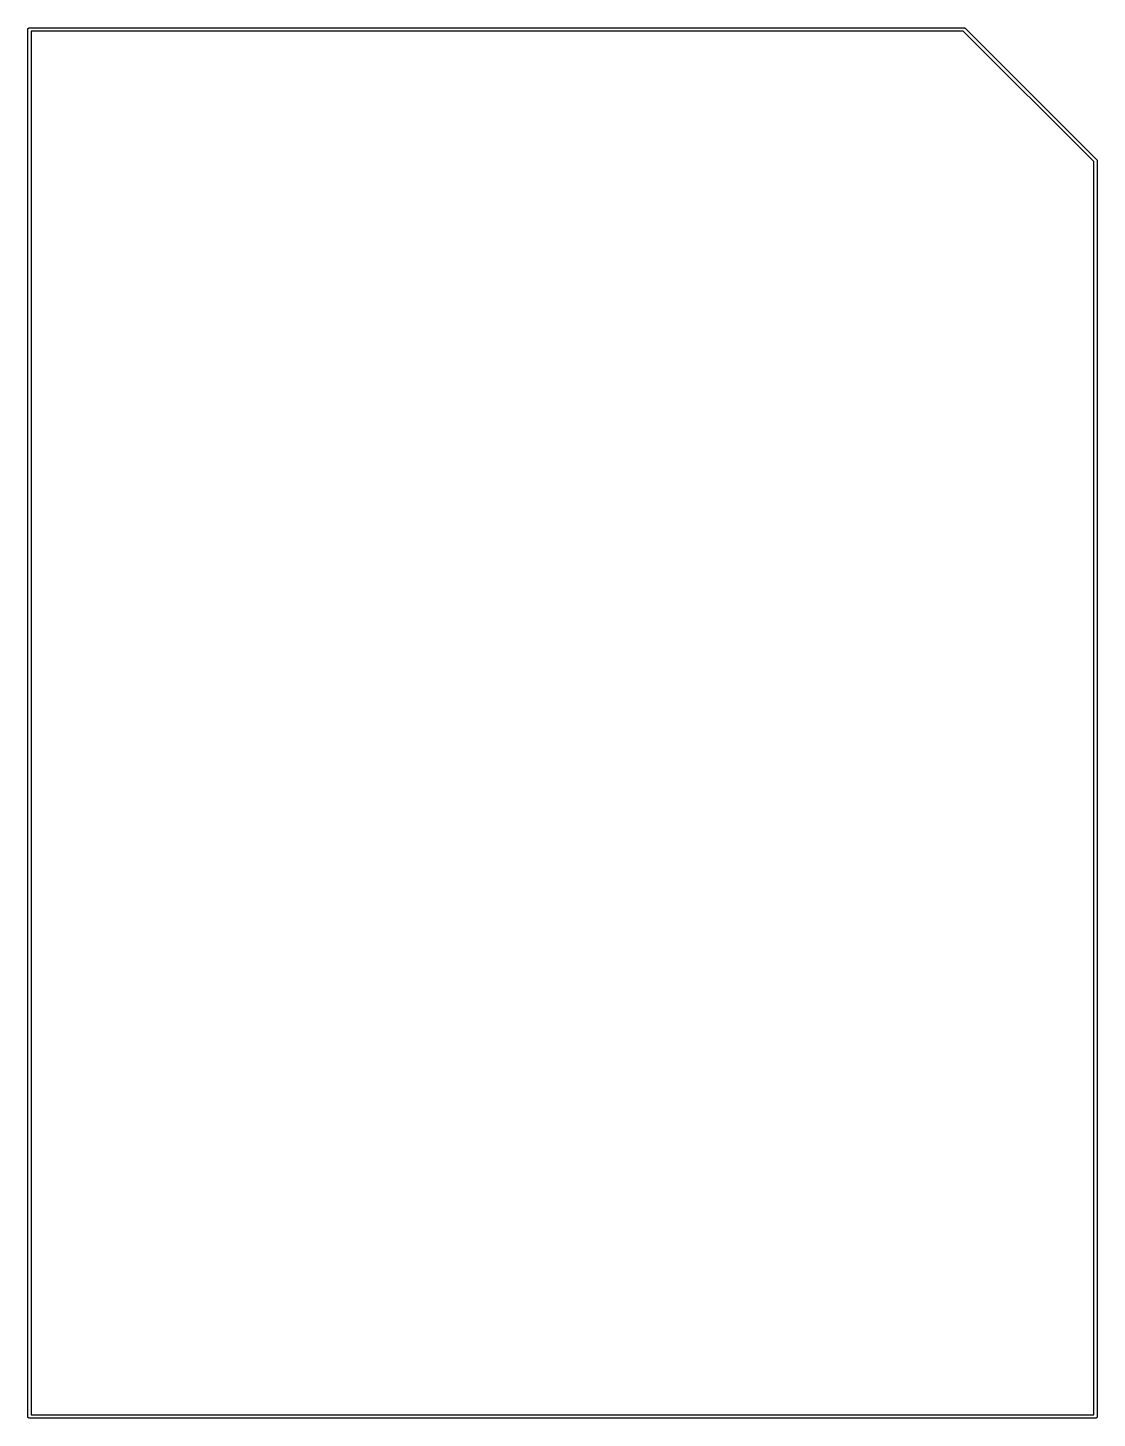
# Model space of a CAD drawing. Extents: x 14.5 to 61, y -72.5 to -12.
import ezdxf

# ---------------------------------------------------------------- set-up
doc = ezdxf.new("R2010")
doc.units = 0
doc.header["$MEASUREMENT"] = 0
doc.layers.add('BLACK', color=7, linetype='CONTINUOUS')

msp = doc.modelspace()

# ---------------------------------------------------------------- linework, layer by layer
at = {"layer": 'Black'}
for p, q in [((14.53, -12.065), (14.5311, -12.0585)), ((14.53, -72.39), (14.53, -12.065)), ((14.5311, -12.052), (14.5334, -12.0458)), ((14.5311, -12.0585), (14.5311, -12.052)), ((14.5334, -12.0458), (14.5345, -12.0393)), ((14.5345, -12.0393), (14.5378, -12.0337)), ((14.5378, -12.0337), (14.54, -12.0275)), ((14.54, -12.0275), (14.5443, -12.0225)), ((14.5443, -12.0225), (14.5475, -12.0168)), ((14.5475, -12.0168), (14.5526, -12.0126)), ((14.5526, -12.0126), (14.5568, -12.0075)), ((14.5568, -12.0075), (14.5625, -12.0043)), ((14.5625, -12.0043), (14.5675, -12)), ((14.5675, -12), (14.5737, -11.9978)), ((14.5737, -11.9978), (14.5793, -11.9945)), ((14.5793, -11.9945), (14.5858, -11.9934)), ((14.5858, -11.9934), (14.592, -11.9911)), ((14.592, -11.9911), (14.5985, -11.9911)), ((14.5985, -11.9911), (14.605, -11.99)), ((14.605, -11.99), (55.245, -11.99)), ((55.245, -11.99), (55.2483, -11.9906)), ((55.2483, -11.9906), (55.2515, -11.9903)), ((55.2515, -11.9903), (55.261, -11.9928)), ((55.261, -11.9928), (55.2707, -11.9945)), ((55.2707, -11.9945), (55.2735, -11.9962)), ((55.2735, -11.9962), (55.2767, -11.997)), ((55.2767, -11.997), (55.2847, -12.0026)), ((55.2847, -12.0026), (55.2932, -12.0075)), ((55.2932, -12.0075), (55.2953, -12.0101)), ((55.2953, -12.0101), (55.298, -12.012)), ((55.298, -12.012), (61.013, -17.727)), ((14.68, -12.14), (14.68, -72.315)), ((55.2139, -12.14), (14.68, -12.14)), ((60.885, -17.8111), (55.2139, -12.14)), ((60.885, -72.315), (60.885, -17.8111)), ((61.013, -17.727), (61.0149, -17.7297)), ((61.0149, -17.7297), (61.0175, -17.7318)), ((61.0175, -17.7318), (61.0223, -17.7403)), ((61.0223, -17.7403), (61.028, -17.7483)), ((61.028, -17.7483), (61.0288, -17.7515)), ((61.0288, -17.7515), (61.0305, -17.7543)), ((61.0305, -17.7543), (61.0322, -17.764)), ((61.0322, -17.764), (61.0347, -17.7735)), ((61.0347, -17.7735), (61.0344, -17.7768)), ((61.0344, -17.7768), (61.035, -17.78)), ((61.035, -17.78), (61.035, -72.39)), ((14.5311, -72.3965), (14.53, -72.39)), ((14.5311, -72.403), (14.5311, -72.3965)), ((14.5334, -72.4092), (14.5311, -72.403)), ((14.5345, -72.4157), (14.5334, -72.4092)), ((14.5378, -72.4213), (14.5345, -72.4157)), ((14.54, -72.4275), (14.5378, -72.4213)), ((14.5443, -72.4325), (14.54, -72.4275)), ((14.5475, -72.4382), (14.5443, -72.4325)), ((14.5526, -72.4424), (14.5475, -72.4382)), ((14.5568, -72.4475), (14.5526, -72.4424)), ((14.5625, -72.4507), (14.5568, -72.4475)), ((14.5675, -72.455), (14.5625, -72.4507)), ((14.5737, -72.4572), (14.5675, -72.455)), ((14.5793, -72.4605), (14.5737, -72.4572)), ((14.5858, -72.4616), (14.5793, -72.4605)), ((14.592, -72.4639), (14.5858, -72.4616)), ((14.5985, -72.4639), (14.592, -72.4639)), ((14.605, -72.465), (14.5985, -72.4639)), ((60.96, -72.465), (14.605, -72.465)), ((14.68, -72.315), (60.885, -72.315)), ((60.9665, -72.4639), (60.96, -72.465)), ((60.973, -72.4639), (60.9665, -72.4639)), ((60.9792, -72.4616), (60.973, -72.4639)), ((60.9857, -72.4605), (60.9792, -72.4616)), ((60.9913, -72.4572), (60.9857, -72.4605)), ((60.9975, -72.455), (60.9913, -72.4572)), ((61.0025, -72.4507), (60.9975, -72.455)), ((61.0082, -72.4475), (61.0025, -72.4507)), ((61.0124, -72.4424), (61.0082, -72.4475)), ((61.0175, -72.4382), (61.0124, -72.4424)), ((61.0207, -72.4325), (61.0175, -72.4382)), ((61.025, -72.4275), (61.0207, -72.4325)), ((61.0272, -72.4213), (61.025, -72.4275)), ((61.0305, -72.4157), (61.0272, -72.4213)), ((61.0316, -72.4092), (61.0305, -72.4157)), ((61.0339, -72.403), (61.0316, -72.4092)), ((61.035, -72.39), (61.0339, -72.3965)), ((61.0339, -72.3965), (61.0339, -72.403))]:
    msp.add_line(p, q, dxfattribs=at)

doc.saveas('drawing.dxf')
